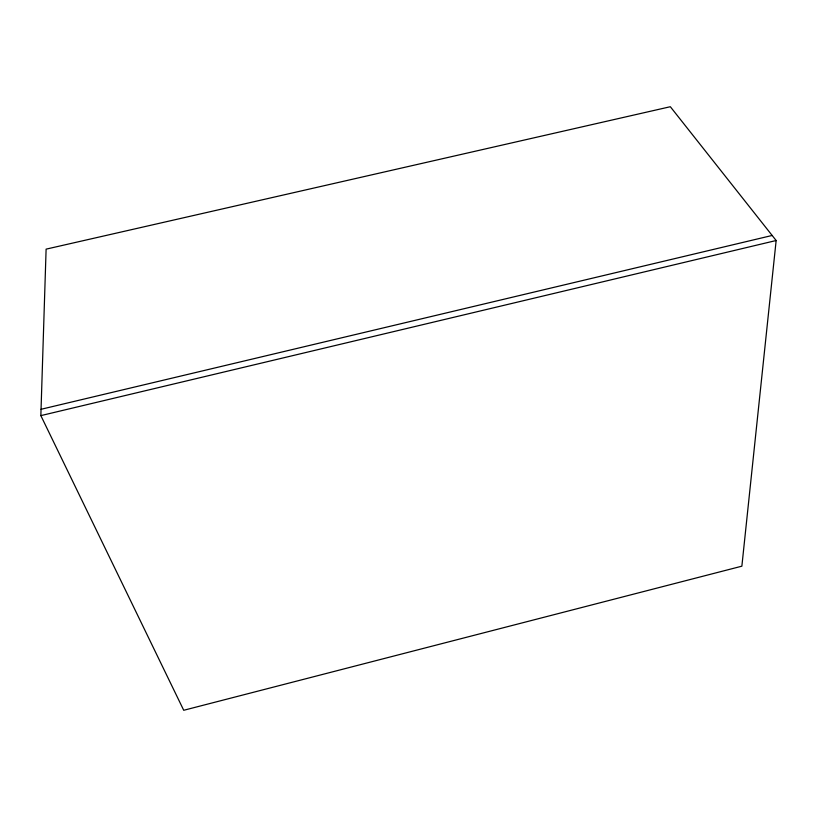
<?xml version="1.0" encoding="UTF-8"?>
<svg xmlns="http://www.w3.org/2000/svg" width="817" height="817" viewBox="0 0 817 817"><rect width="100%" height="100%" fill="white"/><g stroke="black" fill="none" stroke-linecap="round" stroke-linejoin="round"><path stroke-width="1.23" d="M40.85 415.618L46.109 249.144L670.338 106.721L776.15 240.515L741.867 566.181L183.723 710.279L40.85 415.618L776.15 240.515M41.054 409.286L772.157 235.459"/></g></svg>
